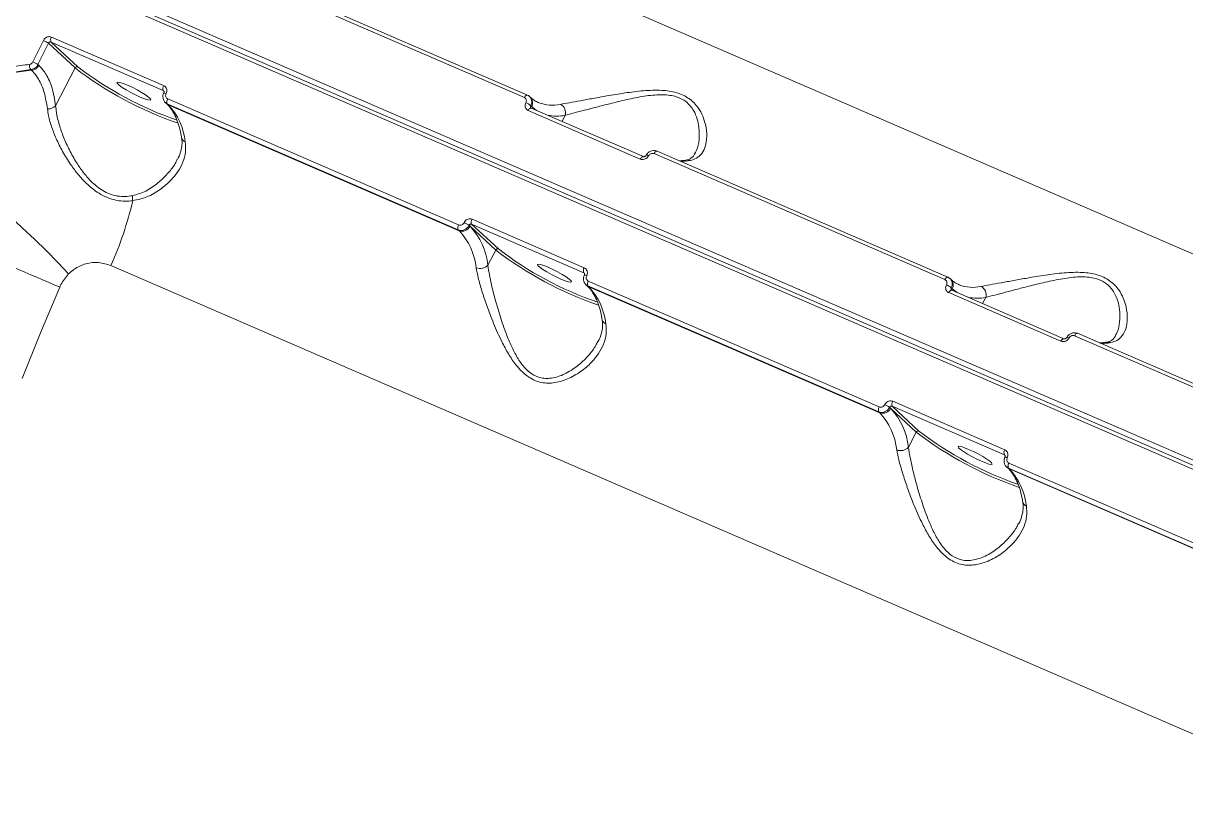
# Model space of a CAD drawing. Header units: millimetres. Extents: x -7151 to 6134, y -5040 to 5562.
# Drawn here: x -947.2 to -673.4, y 2451.9 to 2634.1 of the extents above; entities that cross this region are included whole.
import ezdxf

# ---------------------------------------------------------------- set-up
doc = ezdxf.new("R2010")
doc.units = ezdxf.units.MM
doc.layers.add('DIKOM_ОБЪЕКТ', color=7, linetype='Continuous')

msp = doc.modelspace()

# ---------------------------------------------------------------- linework, layer by layer
at = {"layer": 'DIKOM_ОБЪЕКТ', "color": 7, "linetype": 'Continuous', "lineweight": 15}
for p, q in [((-878.847, 2669.484), (-589.99, 2544.386)), ((-971.5, 2661.064), (-572.053, 2488.071)), ((-572.963, 2486.306), (-972.41, 2659.299)), ((-572.228, 2486.914), (-971.676, 2659.907)), ((-829.167, 2616.638), (-897.667, 2646.304)), ((-828.452, 2617.208), (-896.953, 2646.874)), ((-940.505, 2630.865), (-914.096, 2619.428)), ((-934.951, 2623.599), (-941.229, 2629.425)), ((-914.198, 2618.266), (-940.608, 2629.704)), ((-940.608, 2629.704), (-934.311, 2623.86)), ((-945.206, 2623.04), (-945.391, 2623.211)), ((-943.692, 2624.405), (-943.492, 2624.219)), ((-939.536, 2614.705), (-934.951, 2623.599)), ((-914.041, 2618.12), (-914.198, 2618.266)), ((-828.396, 2617.171), (-828.452, 2617.208)), ((-913.692, 2615.438), (-913.469, 2615.232)), ((-844.738, 2585.476), (-913.238, 2615.142)), ((-913.238, 2615.142), (-913.017, 2614.937)), ((-913.138, 2616.298), (-844.638, 2586.633)), ((-913.017, 2614.937), (-844.516, 2585.271)), ((-827.722, 2616.671), (-827.944, 2616.877)), ((-827.666, 2614.708), (-827.431, 2614.49)), ((-827.431, 2614.49), (-826.622, 2613.739)), ((-825.912, 2615.476), (-825.777, 2615.419)), ((-801.863, 2602.13), (-828.273, 2613.567)), ((-827.55, 2614.146), (-827.607, 2614.179)), ((-801.146, 2602.706), (-827.555, 2614.143)), ((-819.549, 2612.447), (-820.296, 2610.999)), ((-730.13, 2573.747), (-798.63, 2603.413)), ((-729.415, 2574.318), (-797.916, 2603.983)), ((-841.469, 2587.975), (-815.059, 2576.537)), ((-844.516, 2585.271), (-844.738, 2585.476)), ((-841.958, 2586.317), (-842.193, 2586.535)), ((-835.914, 2580.708), (-841.958, 2586.317)), ((-815.161, 2575.376), (-841.571, 2586.813)), ((-841.571, 2586.813), (-835.274, 2580.97)), ((-837.753, 2577.142), (-835.914, 2580.708)), ((-637.657, 2451.94), (-926.514, 2577.038)), ((-815.004, 2575.23), (-815.161, 2575.376)), ((-814.101, 2573.408), (-745.601, 2543.742)), ((-729.359, 2574.28), (-729.415, 2574.318)), ((-728.685, 2573.78), (-728.907, 2573.986)), ((-814.655, 2572.547), (-814.432, 2572.341)), ((-745.701, 2542.586), (-814.202, 2572.252)), ((-814.202, 2572.252), (-813.98, 2572.046)), ((-813.98, 2572.046), (-745.48, 2542.38)), ((-702.826, 2559.239), (-729.236, 2570.677)), ((-728.63, 2571.817), (-728.395, 2571.599)), ((-728.513, 2571.255), (-728.57, 2571.288)), ((-702.109, 2559.815), (-728.519, 2571.252)), ((-728.395, 2571.599), (-727.586, 2570.848)), ((-726.876, 2572.585), (-726.74, 2572.528)), ((-720.512, 2569.557), (-721.259, 2568.108)), ((-631.094, 2530.856), (-699.594, 2560.522)), ((-630.379, 2531.427), (-698.879, 2561.093)), ((-742.921, 2543.426), (-743.156, 2543.644)), ((-736.877, 2537.818), (-742.921, 2543.426)), ((-716.125, 2532.485), (-742.535, 2543.922)), ((-742.535, 2543.922), (-736.238, 2538.079)), ((-742.432, 2545.084), (-716.022, 2533.646)), ((-745.48, 2542.38), (-745.701, 2542.586)), ((-738.716, 2534.251), (-736.877, 2537.818)), ((-715.967, 2532.339), (-716.125, 2532.485)), ((-715.618, 2529.656), (-715.396, 2529.45)), ((-646.664, 2499.695), (-715.165, 2529.361)), ((-715.165, 2529.361), (-714.943, 2529.155)), ((-715.065, 2530.517), (-646.564, 2500.851)), ((-714.943, 2529.155), (-646.443, 2499.489))]:
    msp.add_line(p, q, dxfattribs=at)
at = {"layer": 'DIKOM_ОБЪЕКТ', "color": 7, "linetype": 'Continuous', "lineweight": 15, "flags": 128}
for points in [[(-944.877, 2625.028), (-944.57, 2625.659), (-944.262, 2626.288), (-943.954, 2626.918), (-943.645, 2627.547), (-943.336, 2628.176), (-943.027, 2628.804), (-942.718, 2629.433), (-942.407, 2630.061)], [(-941.229, 2629.425), (-941.539, 2628.799), (-941.848, 2628.172), (-942.156, 2627.545), (-942.464, 2626.918), (-942.772, 2626.29), (-943.079, 2625.662), (-943.386, 2625.034), (-943.692, 2624.405)], [(-919.595, 2616.739), (-918.61, 2616.343), (-917.827, 2616.092), (-917.31, 2616.008), (-917.1, 2616.096), (-917.215, 2616.35), (-917.645, 2616.749), (-918.355, 2617.261), (-919.289, 2617.845), (-920.37, 2618.452), (-921.51, 2619.034), (-922.617, 2619.544), (-923.603, 2619.941), (-924.385, 2620.191), (-924.902, 2620.276), (-925.112, 2620.187), (-924.997, 2619.933), (-924.567, 2619.534), (-923.857, 2619.022), (-922.923, 2618.439), (-921.842, 2617.831), (-920.702, 2617.249), (-919.595, 2616.739)], [(-828.452, 2617.208), (-828.468, 2617.214), (-828.554, 2617.224), (-828.651, 2617.199), (-828.755, 2617.142), (-828.862, 2617.053), (-828.969, 2616.936), (-829.072, 2616.796), (-829.167, 2616.638)], [(-913.469, 2615.232), (-913.321, 2615.11), (-913.017, 2614.937)], [(-826.301, 2613.6), (-826.622, 2613.822), (-827.431, 2614.49)], [(-827.555, 2614.143), (-827.571, 2614.149), (-827.658, 2614.158), (-827.755, 2614.133), (-827.86, 2614.075), (-827.968, 2613.986), (-828.075, 2613.868), (-828.178, 2613.727), (-828.273, 2613.567)], [(-936.49, 2575.077), (-939.04, 2577.765), (-941.723, 2580.496), (-944.513, 2583.241), (-947.382, 2585.975), (-950.302, 2588.67), (-953.244, 2591.299), (-956.179, 2593.837), (-959.078, 2596.258), (-961.912, 2598.539), (-964.654, 2600.657), (-967.276, 2602.591), (-969.753, 2604.322), (-972.059, 2605.833), (-974.173, 2607.109), (-976.073, 2608.137)], [(-797.916, 2603.983), (-797.931, 2603.989), (-798.018, 2603.999), (-798.114, 2603.974), (-798.218, 2603.917), (-798.326, 2603.828), (-798.433, 2603.712), (-798.536, 2603.571), (-798.63, 2603.413)], [(-801.145, 2602.705), (-801.162, 2602.711), (-801.248, 2602.721), (-801.345, 2602.696), (-801.45, 2602.638), (-801.558, 2602.548), (-801.665, 2602.43), (-801.768, 2602.289), (-801.863, 2602.13)], [(-938.575, 2571.961), (-939.897, 2572.533), (-941.242, 2573.115), (-942.608, 2573.705), (-943.993, 2574.302), (-945.395, 2574.907), (-946.812, 2575.517), (-948.241, 2576.132), (-949.681, 2576.75)], [(-820.558, 2573.849), (-819.573, 2573.452), (-818.79, 2573.201), (-818.273, 2573.117), (-818.063, 2573.205), (-818.178, 2573.459), (-818.608, 2573.859), (-819.319, 2574.37), (-820.252, 2574.954), (-821.333, 2575.561), (-822.473, 2576.144), (-823.581, 2576.654), (-824.566, 2577.05), (-825.349, 2577.3), (-825.866, 2577.385), (-826.076, 2577.297), (-825.96, 2577.043), (-825.53, 2576.643), (-824.82, 2576.131), (-823.886, 2575.548), (-822.806, 2574.941), (-821.666, 2574.359), (-820.558, 2573.849)], [(-729.415, 2574.318), (-729.431, 2574.323), (-729.517, 2574.333), (-729.614, 2574.308), (-729.718, 2574.251), (-729.826, 2574.162), (-729.933, 2574.045), (-730.036, 2573.906), (-730.13, 2573.747)], [(-938.575, 2571.961), (-943.089, 2561.222), (-947.454, 2550.435)], [(-814.432, 2572.341), (-814.285, 2572.219), (-813.98, 2572.046)], [(-728.519, 2571.252), (-728.535, 2571.258), (-728.621, 2571.268), (-728.718, 2571.243), (-728.823, 2571.184), (-728.931, 2571.095), (-729.038, 2570.977), (-729.141, 2570.836), (-729.236, 2570.677)], [(-727.264, 2570.709), (-727.585, 2570.931), (-728.395, 2571.599)], [(-702.108, 2559.814), (-702.125, 2559.821), (-702.211, 2559.83), (-702.309, 2559.805), (-702.413, 2559.747), (-702.521, 2559.657), (-702.629, 2559.54), (-702.732, 2559.398), (-702.826, 2559.239)], [(-698.879, 2561.093), (-698.895, 2561.099), (-698.981, 2561.108), (-699.078, 2561.084), (-699.182, 2561.026), (-699.289, 2560.937), (-699.396, 2560.821), (-699.499, 2560.681), (-699.594, 2560.522)], [(-721.521, 2530.958), (-720.536, 2530.561), (-719.753, 2530.311), (-719.236, 2530.226), (-719.027, 2530.314), (-719.141, 2530.569), (-719.572, 2530.968), (-720.282, 2531.48), (-721.216, 2532.063), (-722.296, 2532.671), (-723.437, 2533.253), (-724.544, 2533.763), (-725.529, 2534.159), (-726.312, 2534.41), (-726.829, 2534.494), (-727.039, 2534.406), (-726.924, 2534.152), (-726.494, 2533.753), (-725.783, 2533.241), (-724.85, 2532.657), (-723.769, 2532.05), (-722.629, 2531.468), (-721.521, 2530.958)], [(-715.396, 2529.45), (-715.248, 2529.329), (-714.943, 2529.155)]]:
    msp.add_lwpolyline(points, dxfattribs=at)
at = {"layer": 'DIKOM_ОБЪЕКТ', "color": 7, "linetype": 'Continuous', "lineweight": 15}
for centre, radius, start, end in [((-939.54, 2630.195), 1.175, 145.19553, 204.69349), ((-945.002, 2623.84), 6.74, 55.96493, 67.36306), ((-943.902, 2624.264), 1.824, 175.03064, 215.26567), ((-945.429, 2625.2), 2.172, 275.89616, 333.13373), ((-947.793, 2618.049), 7.564, 57.16838, 67.31834), ((-934.487, 2623.379), 0.513, 69.89988, 154.57654), ((-883.111, 2691.156), 85.155, 232.49921, 251.09237), ((-883.967, 2689.497), 82.72, 232.51157, 250.98593), ((-913.13, 2618.757), 1.175, 145.22253, 204.68776), ((-914.115, 2616.579), 1.139, 58.59938, 87.46754), ((-941.296, 2616.439), 2.47, 265.96774, 315.42289), ((-912.177, 2615.633), 1.169, 145.30938, 204.81335), ((-924.033, 2604.601), 15.106, 6.07414, 43.17558), ((-830.361, 2611.602), 4.112, 49.04173, 67.82993), ((-829.019, 2615.388), 1.824, 330.48355, 44.6721), ((-822.565, 2623.637), 8.824, 248.65458, 282.42455), ((-821.634, 2613.071), 2.176, 343.3496, 63.61919), ((-821.557, 2622.085), 9.845, 257.34479, 281.76971), ((-908.54, 2607.483), 1.367, 192.28342, 249.81308), ((-800.364, 2602.275), 0.764, 54.88047, 99.21908), ((-792.116, 2611.761), 10.161, 268.27331, 281.2668), ((-790.757, 2600.381), 1.547, 66.12158, 100.23712), ((-1005.714, 2612.183), 86.648, 336.07043, 346.75004), ((-918.003, 2593.045), 3.446, 172.32114, 192.09027), ((-845.962, 2580.957), 6.732, 55.95394, 67.36436), ((-840.504, 2587.304), 1.174, 145.18578, 204.70117), ((-843.674, 2585.967), 1.171, 145.37086, 204.75186), ((-843.811, 2587.198), 2.052, 249.89713, 334.57388), ((-855.528, 2574.937), 15.102, 6.06855, 43.18116), ((-853.521, 2575.465), 15.857, 6.07012, 43.18029), ((-835.451, 2580.488), 0.513, 69.86006, 154.57977), ((-784.088, 2648.239), 85.126, 232.49603, 251.09555), ((-784.925, 2646.617), 82.732, 232.51287, 250.98463), ((-839.571, 2578.826), 2.478, 247.69916, 317.20427), ((-814.094, 2575.867), 1.175, 145.22253, 204.68776), ((-815.081, 2573.683), 1.145, 58.64947, 87.38549), ((-813.139, 2572.742), 1.17, 145.33383, 204.76544), ((-729.982, 2572.498), 1.824, 330.47874, 44.67855), ((-824.996, 2561.71), 15.106, 6.07462, 43.1751), ((-731.322, 2568.715), 4.107, 49.03734, 67.84102), ((-723.529, 2580.749), 8.826, 248.65906, 282.41966), ((-722.596, 2570.18), 2.175, 343.3407, 63.6409), ((-722.52, 2579.186), 9.837, 257.33431, 281.7802), ((-809.503, 2564.592), 1.368, 192.28797, 249.80853), ((-701.327, 2559.385), 0.764, 54.88047, 99.21908), ((-693.079, 2568.87), 10.161, 268.27331, 281.2668), ((-691.72, 2557.49), 1.547, 66.1276, 100.2311), ((-744.639, 2543.076), 1.17, 145.33104, 204.79169), ((-744.774, 2544.307), 2.052, 249.88944, 334.58158), ((-746.905, 2538.099), 6.694, 55.93458, 67.41138), ((-754.488, 2532.573), 15.861, 6.07318, 43.17611), ((-741.467, 2544.413), 1.175, 145.22253, 204.68776), ((-756.495, 2532.044), 15.106, 6.0727, 43.17583), ((-736.414, 2537.597), 0.513, 69.92359, 154.55284), ((-685.043, 2605.365), 85.144, 232.49801, 251.09357), ((-685.892, 2603.717), 82.722, 232.51126, 250.98534), ((-740.535, 2535.936), 2.479, 247.71714, 317.18629), ((-715.056, 2532.976), 1.176, 145.23237, 204.67999), ((-716.043, 2530.796), 1.141, 58.59686, 87.4381), ((-714.101, 2529.851), 1.171, 145.37086, 204.75186), ((-725.96, 2518.819), 15.106, 6.07462, 43.1751), ((-710.467, 2521.7), 1.366, 192.25803, 249.83847)]:
    msp.add_arc(centre, radius, start, end, dxfattribs=at)
for points, knots in [([(-942.407, 2630.061), (-942.352, 2630.157), (-942.214, 2630.4), (-941.879, 2630.713), (-941.43, 2630.931), (-940.945, 2631.002), (-940.652, 2630.911), (-940.505, 2630.865)], [0, 0, 0, 0, 0.1418147, 0.3567313, 0.5712754, 0.7857249, 1, 1, 1, 1]), ([(-940.608, 2629.704), (-940.657, 2629.719), (-940.754, 2629.749), (-940.914, 2629.724), (-941.06, 2629.648), (-941.168, 2629.541), (-941.212, 2629.458), (-941.229, 2629.425)], [0, 0, 0, 0, 0.2140174, 0.4280157, 0.6427068, 0.8577894, 1, 1, 1, 1]), ([(-965.088, 2618.29), (-963.877, 2618.936), (-961.456, 2620.226), (-957.673, 2621.765), (-953.777, 2623.008), (-949.781, 2623.936), (-947.073, 2624.26), (-945.719, 2624.422)], [0, 0, 0, 0, 0.1978398, 0.3954973, 0.5931698, 0.796581, 1, 1, 1, 1]), ([(-945.391, 2623.211), (-947.97, 2622.85), (-951.877, 2622.302), (-956.991, 2620.655), (-960.77, 2619.135), (-963.175, 2617.854), (-964.361, 2617.222)], [0, 0, 0, 0, 0.39517472, 0.59867133, 0.80217012, 1, 1, 1, 1]), ([(-964.361, 2617.222), (-962.771, 2618.017), (-959.571, 2619.617), (-954.709, 2621.289), (-949.9, 2622.487), (-946.776, 2622.855), (-945.206, 2623.04)], [0, 0, 0, 0, 0.2598564, 0.5228376, 0.7602302, 1, 1, 1, 1]), ([(-945.719, 2624.422), (-945.614, 2624.443), (-945.403, 2624.484), (-945.122, 2624.676), (-944.956, 2624.876), (-944.89, 2625.002), (-944.877, 2625.028)], [0, 0, 0, 0, 0.3056719, 0.6115902, 0.9180158, 1, 1, 1, 1]), ([(-943.692, 2624.405), (-943.72, 2624.352), (-943.853, 2624.103), (-944.189, 2623.709), (-944.757, 2623.331), (-945.18, 2623.251), (-945.391, 2623.211)], [0, 0, 0, 0, 0.081822, 0.3880257, 0.694049, 1, 1, 1, 1]), ([(-941.469, 2613.975), (-941.683, 2615.305), (-942.116, 2618.005), (-943.334, 2620.746), (-944.45, 2622.3), (-945.047, 2622.884), (-945.206, 2623.04)], [0, 0, 0, 0, 0.3414985, 0.6929973, 0.9180178, 1, 1, 1, 1]), ([(-943.492, 2624.219), (-942.893, 2623.55), (-941.629, 2622.136), (-940.252, 2618.959), (-939.777, 2616.137), (-939.536, 2614.705)], [0, 0, 0, 0, 0.3069764, 0.6484705, 1, 1, 1, 1]), ([(-914.051, 2617.709), (-914.081, 2617.658), (-914.241, 2617.384), (-914.32, 2616.814), (-914.182, 2616.101), (-913.933, 2615.613), (-913.699, 2615.46), (-913.671, 2615.442)], [0, 0, 0, 0, 0.0710486, 0.3783328, 0.6579899, 0.9598786, 1, 1, 1, 1]), ([(-914.086, 2618.187), (-914.095, 2618.197), (-914.125, 2618.233), (-914.167, 2618.253), (-914.198, 2618.266)], [0, 0, 0, 0, 0.2841551, 1, 1, 1, 1]), ([(-914.096, 2619.428), (-914.008, 2619.382), (-913.786, 2619.266), (-913.518, 2618.955), (-913.354, 2618.516), (-913.339, 2618.021), (-913.461, 2617.708), (-913.522, 2617.551)], [0, 0, 0, 0, 0.1405988, 0.3551514, 0.5698518, 0.784876, 1, 1, 1, 1]), ([(-914.089, 2618.184), (-914.078, 2618.178), (-914.041, 2618.156), (-914.008, 2618.073), (-914, 2617.926), (-914.022, 2617.805), (-914.058, 2617.738), (-914.069, 2617.718)], [0, 0, 0, 0, 0.14458371, 0.49150373, 0.71766967, 0.91493723, 1, 1, 1, 1]), ([(-913.522, 2617.551), (-913.562, 2617.446), (-913.644, 2617.237), (-913.634, 2616.907), (-913.524, 2616.614), (-913.345, 2616.406), (-913.197, 2616.329), (-913.138, 2616.298)], [0, 0, 0, 0, 0.21522032, 0.4301998, 0.64493319, 0.85942127, 1, 1, 1, 1]), ([(-828.396, 2617.171), (-828.273, 2617.116), (-828.105, 2617.041), (-827.991, 2616.901), (-827.96, 2616.863)], [0, 0, 0, 0, 0.7280158, 1, 1, 1, 1]), ([(-820.667, 2615.02), (-819.995, 2615.146), (-818.65, 2615.397), (-815.985, 2615.875), (-813.006, 2616.423), (-809.515, 2617.048), (-805.547, 2617.725), (-801.192, 2618.275), (-797.028, 2618.447), (-793.834, 2617.999), (-791.739, 2617.208), (-790.328, 2616.388), (-789.154, 2615.367), (-788.014, 2613.975), (-787.085, 2612.237), (-786.367, 2609.918), (-786.108, 2607.418), (-786.463, 2605.111), (-787.322, 2603.4), (-788.495, 2602.27), (-789.615, 2601.945), (-790.131, 2601.795)], [0, 0, 0, 0, 0.0554759, 0.1110219, 0.1664978, 0.2220065, 0.2900241, 0.3579632, 0.4226739, 0.4774073, 0.5052458, 0.5330942, 0.5627094, 0.5923749, 0.64043, 0.6885811, 0.7603268, 0.8320614, 0.8910009, 0.9498668, 1, 1, 1, 1]), ([(-789.001, 2603.526), (-788.863, 2603.761), (-788.339, 2604.653), (-787.95, 2606.701), (-787.926, 2609.221), (-788.4, 2611.574), (-789.099, 2613.298), (-790.047, 2614.68), (-791.23, 2615.841), (-792.569, 2616.564), (-794.027, 2617.005), (-795.292, 2617.23), (-797.698, 2617.337), (-801.028, 2616.976), (-805.098, 2616.149), (-808.836, 2615.235), (-812.16, 2614.377), (-814.99, 2613.638), (-817.563, 2612.973), (-818.881, 2612.624), (-819.549, 2612.447)], [0, 0, 0, 0, 0.0301291, 0.1142526, 0.2005892, 0.255881, 0.3122961, 0.3451113, 0.3788082, 0.427044, 0.4398895, 0.4699861, 0.5010831, 0.5753776, 0.6545329, 0.7358572, 0.8014713, 0.8682272, 0.9331943, 1, 1, 1, 1]), ([(-939.536, 2614.705), (-939.48, 2614.168), (-939.332, 2612.756), (-938.745, 2610.281), (-937.728, 2607.32), (-936.363, 2604.286), (-934.79, 2601.491), (-933.074, 2599.007), (-931.078, 2596.684), (-928.949, 2594.923), (-926.84, 2593.892), (-925.645, 2593.55), (-924.409, 2593.338), (-923.126, 2593.256), (-921.988, 2593.423), (-921.418, 2593.506)], [0, 0, 0, 0, 0.0653924, 0.1716653, 0.2779464, 0.3832133, 0.4884154, 0.5706785, 0.6528035, 0.7604341, 0.8161616, 0.8718866, 0.8800457, 0.9399721, 1, 1, 1, 1]), ([(-913.238, 2615.142), (-913.361, 2615.197), (-913.527, 2615.272), (-913.64, 2615.409), (-913.67, 2615.445)], [0, 0, 0, 0, 0.7397933, 1, 1, 1, 1]), ([(-913.469, 2615.232), (-913.303, 2615.069), (-912.8, 2614.575), (-912.033, 2613.542), (-911.227, 2612.033), (-910.565, 2610.272), (-910.132, 2608.627), (-909.939, 2607.548), (-909.877, 2607.197)], [0, 0, 0, 0, 0.10248446, 0.31067575, 0.51247157, 0.70992977, 0.90570918, 1, 1, 1, 1]), ([(-828.81, 2615.41), (-828.766, 2615.512), (-828.679, 2615.716), (-828.681, 2616.038), (-828.785, 2616.326), (-828.961, 2616.53), (-829.108, 2616.607), (-829.167, 2616.638)], [0, 0, 0, 0, 0.2151969, 0.4301186, 0.6450659, 0.8594897, 1, 1, 1, 1]), ([(-828.273, 2613.567), (-828.36, 2613.613), (-828.582, 2613.729), (-828.846, 2614.036), (-829.002, 2614.468), (-829.006, 2614.952), (-828.875, 2615.257), (-828.81, 2615.41)], [0, 0, 0, 0, 0.1406245, 0.3550653, 0.5698532, 0.7848786, 1, 1, 1, 1]), ([(-827.96, 2616.863), (-827.852, 2616.758), (-827.601, 2616.512), (-827.422, 2615.965), (-827.409, 2615.323), (-827.58, 2614.913), (-827.666, 2614.708)], [0, 0, 0, 0, 0.200952, 0.467273, 0.7336481, 1, 1, 1, 1]), ([(-827.666, 2614.708), (-827.689, 2614.658), (-827.736, 2614.559), (-827.737, 2614.402), (-827.695, 2614.268), (-827.633, 2614.207), (-827.605, 2614.18)], [0, 0, 0, 0, 0.265817, 0.5315185, 0.7962619, 1, 1, 1, 1]), ([(-825.791, 2615.463), (-825.965, 2615.525), (-826.535, 2615.729), (-827.157, 2616.171), (-827.609, 2616.571), (-827.722, 2616.671)], [0, 0, 0, 0, 0.2480508, 0.8124397, 1, 1, 1, 1]), ([(-921.372, 2592.324), (-921.981, 2592.268), (-923.196, 2592.157), (-925.116, 2592.347), (-927.046, 2592.883), (-929.422, 2594.002), (-931.797, 2595.831), (-934.027, 2598.199), (-935.95, 2600.71), (-937.732, 2603.532), (-939.294, 2606.586), (-940.479, 2609.558), (-941.188, 2612.035), (-941.392, 2613.439), (-941.469, 2613.975)], [0, 0, 0, 0, 0.0610564, 0.1220437, 0.1836224, 0.2451876, 0.3548575, 0.4369243, 0.5191013, 0.6228227, 0.7265993, 0.8310914, 0.9355794, 1, 1, 1, 1]), ([(-909.012, 2606.199), (-908.95, 2605.393), (-908.827, 2603.779), (-909.485, 2601.438), (-910.658, 2599.215), (-912.437, 2596.999), (-914.863, 2594.905), (-917.885, 2593.094), (-920.237, 2592.574), (-921.372, 2592.324)], [0, 0, 0, 0, 0.13166345, 0.26349112, 0.3951378, 0.52687463, 0.68829593, 0.84953337, 1, 1, 1, 1]), ([(-909.902, 2607.198), (-909.876, 2607.09), (-909.742, 2606.515), (-909.774, 2605.446), (-910.035, 2603.963), (-910.414, 2602.823), (-910.78, 2602.2), (-910.848, 2602.084)], [0, 0, 0, 0, 0.0630731, 0.3340599, 0.6279068, 0.9309993, 1, 1, 1, 1]), ([(-797.924, 2603.966), (-797.979, 2603.995), (-798.231, 2604.132), (-798.776, 2604.167), (-799.47, 2604.011), (-800.097, 2603.62), (-800.352, 2603.215), (-800.473, 2603.021)], [0, 0, 0, 0, 0.0627585, 0.2918584, 0.5280486, 0.7742452, 1, 1, 1, 1]), ([(-798.63, 2603.413), (-798.728, 2603.444), (-798.924, 2603.505), (-799.252, 2603.462), (-799.558, 2603.322), (-799.788, 2603.12), (-799.885, 2602.963), (-799.924, 2602.9)], [0, 0, 0, 0, 0.2142584, 0.4285496, 0.6431211, 0.8580673, 1, 1, 1, 1]), ([(-788.966, 2603.507), (-789.052, 2603.334), (-789.286, 2602.866), (-789.775, 2602.419), (-790.332, 2602.069), (-790.85, 2601.957), (-791.056, 2601.912)], [0, 0, 0, 0, 0.1889842, 0.5106968, 0.8061253, 1, 1, 1, 1]), ([(-921.418, 2593.506), (-920.362, 2593.825), (-918.159, 2594.491), (-915.324, 2596.496), (-913.049, 2598.735), (-911.562, 2600.65), (-911.042, 2601.756), (-910.882, 2602.095)], [0, 0, 0, 0, 0.2220705, 0.4634828, 0.7115241, 0.9116396, 1, 1, 1, 1]), ([(-799.924, 2602.9), (-799.982, 2602.806), (-800.128, 2602.57), (-800.473, 2602.267), (-800.931, 2602.057), (-801.422, 2601.992), (-801.716, 2602.084), (-801.863, 2602.13)], [0, 0, 0, 0, 0.1418569, 0.3566617, 0.571336, 0.7857542, 1, 1, 1, 1]), ([(-800.491, 2603.03), (-800.504, 2603.004), (-800.542, 2602.931), (-800.647, 2602.824), (-800.784, 2602.735), (-800.926, 2602.686), (-801.05, 2602.678), (-801.119, 2602.692), (-801.141, 2602.705), (-801.145, 2602.706)], [0, 0, 0, 0, 0.0994668, 0.2665861, 0.4282571, 0.5937036, 0.7683747, 0.9627589, 1, 1, 1, 1]), ([(-791.04, 2601.902), (-791.305, 2601.855), (-791.919, 2601.747), (-792.467, 2601.754), (-792.779, 2601.759)], [0, 0, 0, 0, 0.4317591, 1, 1, 1, 1]), ([(-844.638, 2586.633), (-844.54, 2586.602), (-844.345, 2586.542), (-844.022, 2586.589), (-843.723, 2586.735), (-843.5, 2586.943), (-843.407, 2587.105), (-843.371, 2587.17)], [0, 0, 0, 0, 0.2141765, 0.4285054, 0.6431345, 0.8579923, 1, 1, 1, 1]), ([(-843.371, 2587.17), (-843.316, 2587.266), (-843.177, 2587.509), (-842.842, 2587.822), (-842.394, 2588.041), (-841.908, 2588.111), (-841.615, 2588.02), (-841.469, 2587.975)], [0, 0, 0, 0, 0.1418111, 0.3567223, 0.5713152, 0.7857304, 1, 1, 1, 1]), ([(-841.571, 2586.813), (-841.62, 2586.828), (-841.717, 2586.858), (-841.877, 2586.833), (-842.024, 2586.758), (-842.131, 2586.65), (-842.175, 2586.568), (-842.193, 2586.535)], [0, 0, 0, 0, 0.2139559, 0.4281695, 0.6426606, 0.8576805, 1, 1, 1, 1]), ([(-842.193, 2586.535), (-842.267, 2586.407), (-842.453, 2586.086), (-842.904, 2585.673), (-843.504, 2585.386), (-844.152, 2585.294), (-844.542, 2585.416), (-844.738, 2585.476)], [0, 0, 0, 0, 0.1416854, 0.3564152, 0.5709314, 0.7854718, 1, 1, 1, 1]), ([(-926.514, 2577.038), (-927.472, 2577.346), (-929.371, 2577.957), (-932.421, 2577.61), (-934.857, 2576.545), (-936.06, 2575.463), (-936.49, 2575.077)], [0, 0, 0, 0, 0.28856791, 0.57162072, 0.84702401, 1, 1, 1, 1]), ([(-809.975, 2563.309), (-809.913, 2562.502), (-809.79, 2560.888), (-810.448, 2558.548), (-811.621, 2556.323), (-813.401, 2554.112), (-815.821, 2551.998), (-818.885, 2550.25), (-822.176, 2549.268), (-825.002, 2549.375), (-827.052, 2550.124), (-828.544, 2551.019), (-829.923, 2552.23), (-831.439, 2553.971), (-832.975, 2556.272), (-834.723, 2559.546), (-836.444, 2563.403), (-837.975, 2567.46), (-839.177, 2571.085), (-840.039, 2574.103), (-840.362, 2575.768), (-840.511, 2576.533)], [0, 0, 0, 0, 0.0554761, 0.1110238, 0.1664974, 0.2220056, 0.2900242, 0.3579642, 0.4226754, 0.4774086, 0.5052475, 0.533094, 0.5627084, 0.5923748, 0.6404302, 0.68858, 0.7603256, 0.8320633, 0.891001, 0.9498663, 1, 1, 1, 1]), ([(-837.753, 2577.142), (-837.641, 2576.375), (-837.398, 2574.713), (-836.728, 2571.71), (-835.793, 2568.125), (-834.574, 2564.094), (-833.211, 2560.288), (-831.769, 2557.036), (-830.499, 2554.782), (-829.193, 2553.067), (-827.781, 2551.695), (-826.393, 2550.926), (-825.001, 2550.546), (-823.848, 2550.426), (-821.779, 2550.632), (-819.156, 2551.647), (-816.283, 2553.589), (-814.013, 2555.848), (-812.534, 2557.747), (-812.018, 2558.84), (-811.864, 2559.166)], [0, 0, 0, 0, 0.0593796, 0.128695, 0.199893, 0.2841095, 0.3705451, 0.4258963, 0.482377, 0.5152313, 0.5489641, 0.5972549, 0.6101149, 0.6402438, 0.6713755, 0.7457549, 0.8249954, 0.9064132, 0.9721004, 1, 1, 1, 1]), ([(-815.059, 2576.537), (-814.971, 2576.491), (-814.749, 2576.375), (-814.481, 2576.064), (-814.317, 2575.625), (-814.302, 2575.13), (-814.424, 2574.817), (-814.485, 2574.66)], [0, 0, 0, 0, 0.1405954, 0.3550749, 0.5698775, 0.7848811, 1, 1, 1, 1]), ([(-936.49, 2575.077), (-937.154, 2574.283), (-937.888, 2573.406), (-938.438, 2572.273), (-938.528, 2572.067), (-938.575, 2571.961)], [0, 0, 0, 0, 0.82179071, 0.90786278, 1, 1, 1, 1]), ([(-815.015, 2574.819), (-815.045, 2574.767), (-815.204, 2574.493), (-815.284, 2573.923), (-815.145, 2573.211), (-814.897, 2572.721), (-814.662, 2572.569), (-814.634, 2572.552)], [0, 0, 0, 0, 0.0711276, 0.3783938, 0.6580517, 0.9599227, 1, 1, 1, 1]), ([(-815.05, 2575.296), (-815.058, 2575.306), (-815.088, 2575.343), (-815.131, 2575.362), (-815.161, 2575.376)], [0, 0, 0, 0, 0.2851051, 1, 1, 1, 1]), ([(-815.053, 2575.293), (-815.042, 2575.287), (-815.004, 2575.265), (-814.971, 2575.182), (-814.963, 2575.035), (-814.985, 2574.915), (-815.022, 2574.847), (-815.033, 2574.827)], [0, 0, 0, 0, 0.14459372, 0.49153773, 0.71771933, 0.91505886, 1, 1, 1, 1]), ([(-814.485, 2574.66), (-814.526, 2574.556), (-814.607, 2574.346), (-814.597, 2574.016), (-814.487, 2573.723), (-814.308, 2573.516), (-814.16, 2573.439), (-814.101, 2573.408)], [0, 0, 0, 0, 0.2151004, 0.4302709, 0.6449973, 0.8594062, 1, 1, 1, 1]), ([(-729.773, 2572.519), (-729.73, 2572.621), (-729.643, 2572.825), (-729.644, 2573.148), (-729.748, 2573.435), (-729.924, 2573.64), (-730.072, 2573.717), (-730.13, 2573.747)], [0, 0, 0, 0, 0.215162, 0.4301907, 0.6449746, 0.8594642, 1, 1, 1, 1]), ([(-729.359, 2574.28), (-729.236, 2574.225), (-729.068, 2574.15), (-728.954, 2574.01), (-728.923, 2573.973)], [0, 0, 0, 0, 0.7280642, 1, 1, 1, 1]), ([(-728.923, 2573.973), (-728.815, 2573.867), (-728.564, 2573.621), (-728.386, 2573.075), (-728.373, 2572.432), (-728.544, 2572.022), (-728.63, 2571.817)], [0, 0, 0, 0, 0.2009831, 0.4673164, 0.7337038, 1, 1, 1, 1]), ([(-726.754, 2572.572), (-726.928, 2572.634), (-727.498, 2572.838), (-728.12, 2573.28), (-728.572, 2573.68), (-728.685, 2573.78)], [0, 0, 0, 0, 0.2480379, 0.8124365, 1, 1, 1, 1]), ([(-721.63, 2572.129), (-720.958, 2572.255), (-719.613, 2572.506), (-716.948, 2572.985), (-713.969, 2573.533), (-710.479, 2574.157), (-706.51, 2574.835), (-702.155, 2575.384), (-697.991, 2575.556), (-694.798, 2575.108), (-692.703, 2574.317), (-691.291, 2573.497), (-690.117, 2572.476), (-688.978, 2571.084), (-688.048, 2569.346), (-687.33, 2567.027), (-687.072, 2564.528), (-687.427, 2562.221), (-688.285, 2560.509), (-689.459, 2559.379), (-690.579, 2559.054), (-691.094, 2558.905)], [0, 0, 0, 0, 0.0554779, 0.1110241, 0.1664969, 0.2220048, 0.2900257, 0.3579645, 0.4226751, 0.4774084, 0.5052479, 0.5330963, 0.5627113, 0.5923767, 0.6404317, 0.6885827, 0.760326, 0.8320604, 0.8910012, 0.949867, 1, 1, 1, 1]), ([(-689.964, 2560.635), (-689.826, 2560.87), (-689.302, 2561.762), (-688.913, 2563.811), (-688.889, 2566.33), (-689.363, 2568.683), (-690.063, 2570.408), (-691.01, 2571.789), (-692.193, 2572.95), (-693.533, 2573.673), (-694.99, 2574.115), (-696.256, 2574.339), (-698.662, 2574.446), (-701.991, 2574.085), (-706.061, 2573.258), (-709.799, 2572.344), (-713.123, 2571.486), (-715.953, 2570.747), (-718.526, 2570.082), (-719.844, 2569.733), (-720.512, 2569.557)], [0, 0, 0, 0, 0.0301273, 0.1142512, 0.2005882, 0.2558802, 0.3122969, 0.3451122, 0.3788079, 0.4270405, 0.439892, 0.4699846, 0.5010815, 0.5753808, 0.6545322, 0.7358576, 0.80147, 0.8682306, 0.9331964, 1, 1, 1, 1]), ([(-814.202, 2572.252), (-814.324, 2572.307), (-814.49, 2572.381), (-814.603, 2572.519), (-814.633, 2572.555)], [0, 0, 0, 0, 0.739468, 1, 1, 1, 1]), ([(-814.432, 2572.341), (-814.266, 2572.178), (-813.763, 2571.684), (-812.997, 2570.651), (-812.191, 2569.143), (-811.528, 2567.381), (-811.095, 2565.736), (-810.903, 2564.657), (-810.84, 2564.306)], [0, 0, 0, 0, 0.1024879, 0.3106789, 0.5124714, 0.7099318, 0.9057109, 1, 1, 1, 1]), ([(-729.236, 2570.677), (-729.324, 2570.722), (-729.545, 2570.838), (-729.809, 2571.145), (-729.965, 2571.577), (-729.969, 2572.061), (-729.838, 2572.367), (-729.773, 2572.519)], [0, 0, 0, 0, 0.1405647, 0.3551099, 0.5698258, 0.7848649, 1, 1, 1, 1]), ([(-728.63, 2571.817), (-728.653, 2571.767), (-728.699, 2571.668), (-728.7, 2571.512), (-728.659, 2571.377), (-728.596, 2571.316), (-728.569, 2571.29)], [0, 0, 0, 0, 0.2660725, 0.5313447, 0.7963213, 1, 1, 1, 1]), ([(-810.873, 2564.308), (-810.833, 2564.105), (-810.698, 2563.429), (-810.763, 2562.25), (-811.098, 2560.756), (-811.473, 2559.704), (-811.797, 2559.177), (-811.808, 2559.158)], [0, 0, 0, 0, 0.1175095, 0.3916328, 0.6860452, 0.9889179, 1, 1, 1, 1]), ([(-700.887, 2560.01), (-700.945, 2559.916), (-701.091, 2559.679), (-701.437, 2559.377), (-701.894, 2559.166), (-702.386, 2559.102), (-702.679, 2559.193), (-702.826, 2559.239)], [0, 0, 0, 0, 0.141858, 0.3567395, 0.5713328, 0.7857526, 1, 1, 1, 1]), ([(-701.454, 2560.14), (-701.468, 2560.113), (-701.505, 2560.041), (-701.61, 2559.934), (-701.747, 2559.844), (-701.889, 2559.795), (-702.013, 2559.787), (-702.083, 2559.802), (-702.104, 2559.814), (-702.108, 2559.816)], [0, 0, 0, 0, 0.0995741, 0.2665395, 0.4282343, 0.5938727, 0.7683776, 0.9627594, 1, 1, 1, 1]), ([(-698.888, 2561.075), (-698.942, 2561.105), (-699.195, 2561.241), (-699.739, 2561.276), (-700.434, 2561.12), (-701.06, 2560.729), (-701.315, 2560.324), (-701.437, 2560.131)], [0, 0, 0, 0, 0.0627569, 0.291851, 0.5280175, 0.7742509, 1, 1, 1, 1]), ([(-699.594, 2560.522), (-699.692, 2560.553), (-699.888, 2560.614), (-700.215, 2560.571), (-700.521, 2560.432), (-700.751, 2560.23), (-700.849, 2560.072), (-700.887, 2560.01)], [0, 0, 0, 0, 0.2142584, 0.4285496, 0.6431211, 0.8580673, 1, 1, 1, 1]), ([(-689.929, 2560.616), (-690.016, 2560.443), (-690.249, 2559.976), (-690.739, 2559.528), (-691.295, 2559.179), (-691.814, 2559.066), (-692.019, 2559.021)], [0, 0, 0, 0, 0.1889924, 0.5107018, 0.8061164, 1, 1, 1, 1]), ([(-692.003, 2559.011), (-692.268, 2558.964), (-692.882, 2558.856), (-693.43, 2558.864), (-693.742, 2558.868)], [0, 0, 0, 0, 0.4317591, 1, 1, 1, 1]), ([(-743.156, 2543.644), (-743.23, 2543.516), (-743.417, 2543.195), (-743.867, 2542.782), (-744.467, 2542.495), (-745.115, 2542.403), (-745.506, 2542.525), (-745.701, 2542.586)], [0, 0, 0, 0, 0.1416774, 0.356447, 0.5709434, 0.785484, 1, 1, 1, 1]), ([(-745.601, 2543.742), (-745.504, 2543.711), (-745.308, 2543.651), (-744.985, 2543.698), (-744.687, 2543.844), (-744.463, 2544.053), (-744.371, 2544.215), (-744.334, 2544.279)], [0, 0, 0, 0, 0.2142349, 0.4285837, 0.6431744, 0.8580592, 1, 1, 1, 1]), ([(-744.334, 2544.279), (-744.279, 2544.376), (-744.141, 2544.619), (-743.805, 2544.931), (-743.357, 2545.15), (-742.872, 2545.22), (-742.579, 2545.129), (-742.432, 2545.084)], [0, 0, 0, 0, 0.1418903, 0.3567173, 0.5713851, 0.7857031, 1, 1, 1, 1]), ([(-742.535, 2543.922), (-742.583, 2543.937), (-742.681, 2543.968), (-742.841, 2543.943), (-742.987, 2543.867), (-743.095, 2543.76), (-743.139, 2543.677), (-743.156, 2543.644)], [0, 0, 0, 0, 0.2139332, 0.428204, 0.6428715, 0.8579137, 1, 1, 1, 1]), ([(-710.938, 2520.418), (-710.877, 2519.611), (-710.754, 2517.998), (-711.412, 2515.657), (-712.584, 2513.432), (-714.365, 2511.221), (-716.785, 2509.107), (-719.848, 2507.359), (-723.14, 2506.377), (-725.966, 2506.484), (-728.015, 2507.233), (-729.508, 2508.128), (-730.887, 2509.339), (-732.402, 2511.08), (-733.938, 2513.381), (-735.686, 2516.656), (-737.407, 2520.512), (-738.938, 2524.569), (-740.141, 2528.194), (-741.002, 2531.212), (-741.326, 2532.877), (-741.475, 2533.642)], [0, 0, 0, 0, 0.0554748, 0.1110225, 0.1664974, 0.2220072, 0.2900238, 0.3579638, 0.4226768, 0.4774079, 0.5052468, 0.5330962, 0.5627106, 0.5923766, 0.64043, 0.6885799, 0.7603256, 0.8320629, 0.8910007, 0.9498689, 1, 1, 1, 1]), ([(-738.716, 2534.251), (-738.604, 2533.484), (-738.361, 2531.822), (-737.691, 2528.819), (-736.756, 2525.234), (-735.537, 2521.203), (-734.175, 2517.397), (-732.732, 2514.146), (-731.463, 2511.891), (-730.156, 2510.177), (-728.744, 2508.804), (-727.357, 2508.036), (-725.964, 2507.655), (-724.811, 2507.535), (-722.742, 2507.741), (-720.119, 2508.756), (-717.246, 2510.698), (-714.977, 2512.958), (-713.497, 2514.856), (-712.982, 2515.949), (-712.828, 2516.275)], [0, 0, 0, 0, 0.0593781, 0.1286946, 0.1998926, 0.2841089, 0.3705427, 0.4258957, 0.4823741, 0.5152272, 0.5489629, 0.5972501, 0.6101138, 0.6402427, 0.6713743, 0.7457537, 0.8249942, 0.9064119, 0.972099, 1, 1, 1, 1]), ([(-716.013, 2532.405), (-716.022, 2532.415), (-716.051, 2532.452), (-716.094, 2532.471), (-716.125, 2532.485)], [0, 0, 0, 0, 0.2854471, 1, 1, 1, 1]), ([(-716.022, 2533.646), (-715.934, 2533.6), (-715.713, 2533.485), (-715.444, 2533.174), (-715.28, 2532.734), (-715.266, 2532.24), (-715.388, 2531.926), (-715.448, 2531.769)], [0, 0, 0, 0, 0.140639, 0.3551374, 0.5699163, 0.7849149, 1, 1, 1, 1]), ([(-716.016, 2532.403), (-716.005, 2532.396), (-715.968, 2532.374), (-715.934, 2532.292), (-715.926, 2532.145), (-715.949, 2532.024), (-715.985, 2531.957), (-715.996, 2531.936)], [0, 0, 0, 0, 0.1445709, 0.4913403, 0.7174862, 0.9150372, 1, 1, 1, 1]), ([(-715.978, 2531.928), (-716.008, 2531.877), (-716.168, 2531.603), (-716.247, 2531.032), (-716.108, 2530.32), (-715.86, 2529.831), (-715.625, 2529.679), (-715.598, 2529.661)], [0, 0, 0, 0, 0.0710422, 0.3784056, 0.6580627, 0.9599228, 1, 1, 1, 1]), ([(-715.165, 2529.361), (-715.288, 2529.416), (-715.453, 2529.49), (-715.567, 2529.628), (-715.596, 2529.664)], [0, 0, 0, 0, 0.7392921, 1, 1, 1, 1]), ([(-715.448, 2531.769), (-715.489, 2531.665), (-715.57, 2531.456), (-715.56, 2531.126), (-715.451, 2530.832), (-715.271, 2530.625), (-715.123, 2530.548), (-715.065, 2530.517)], [0, 0, 0, 0, 0.21513512, 0.43015902, 0.64498865, 0.8595097, 1, 1, 1, 1]), ([(-715.396, 2529.45), (-715.23, 2529.287), (-714.727, 2528.793), (-713.96, 2527.76), (-713.154, 2526.252), (-712.492, 2524.491), (-712.058, 2522.845), (-711.866, 2521.766), (-711.803, 2521.415)], [0, 0, 0, 0, 0.1024817, 0.3106724, 0.5124651, 0.7099252, 0.9057043, 1, 1, 1, 1]), ([(-711.837, 2521.417), (-711.796, 2521.214), (-711.661, 2520.539), (-711.726, 2519.36), (-712.062, 2517.865), (-712.437, 2516.813), (-712.76, 2516.286), (-712.771, 2516.268)], [0, 0, 0, 0, 0.1175118, 0.3916345, 0.6860356, 0.988918, 1, 1, 1, 1])]:
    msp.add_open_spline(points, degree=3, knots=knots, dxfattribs=at)

doc.saveas('drawing.dxf')
